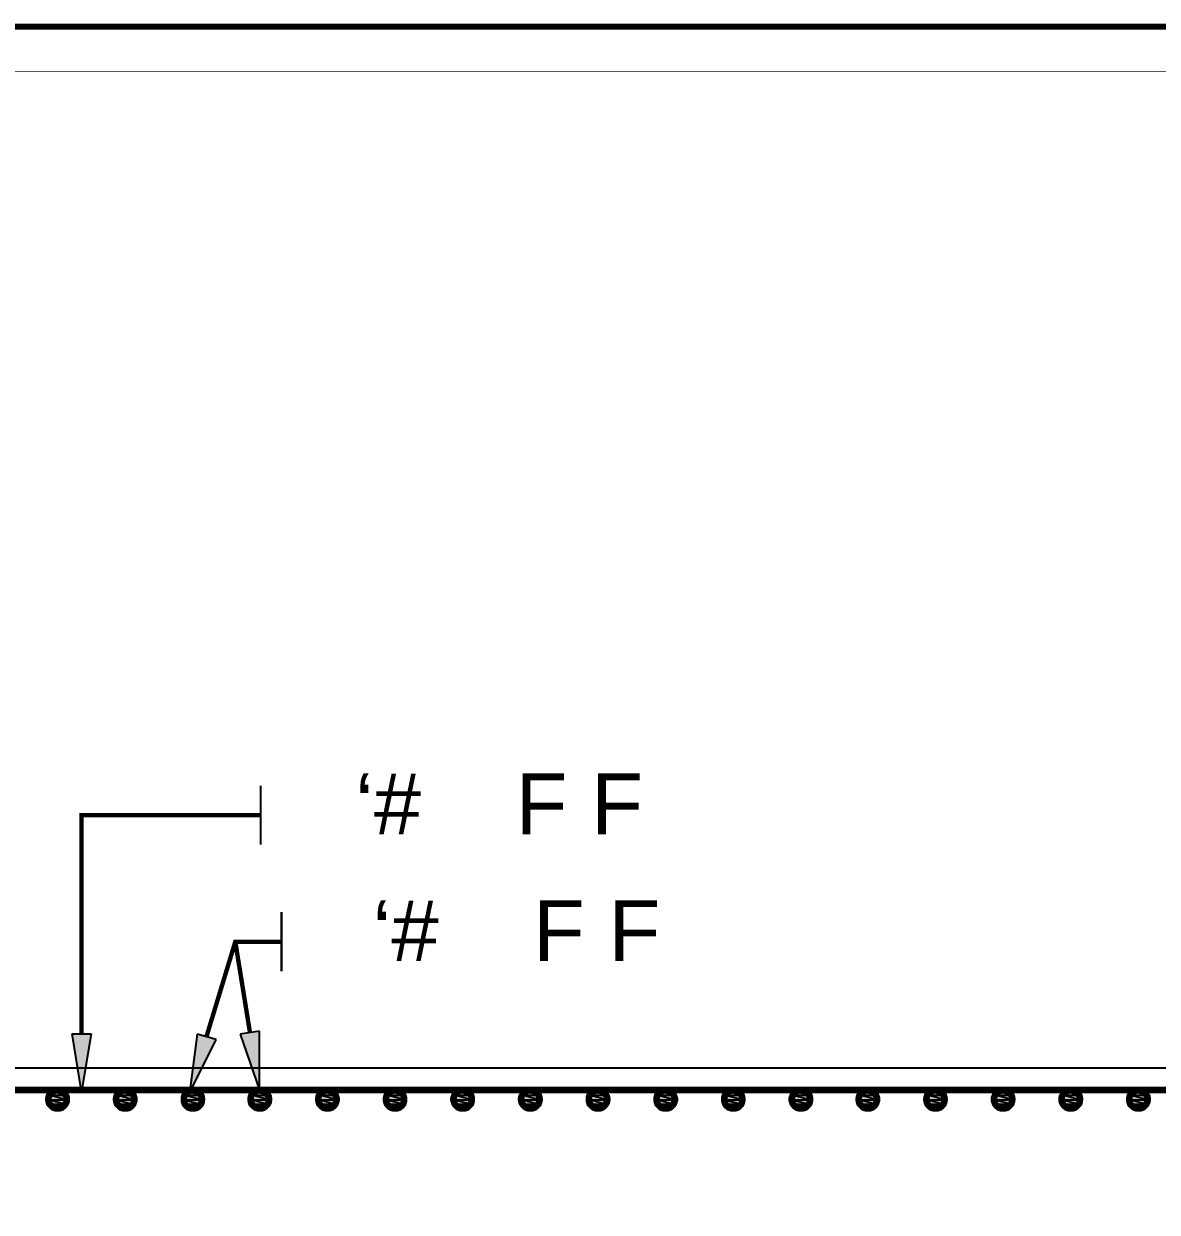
# Model space of a CAD drawing. Header units: millimetres. Extents: x 72 to 769, y 17 to 576.
# Drawn here: x 518.8 to 584.1, y 507.7 to 576.1 of the extents above; entities that cross this region are included whole.
import ezdxf

# ---------------------------------------------------------------- set-up
doc = ezdxf.new("R2010")
doc.units = ezdxf.units.MM
for name, color, linetype in [('H', 7, 'Continuous'), ('P', 7, 'Continuous'), ('T', 7, 'Continuous')]:
    doc.layers.add(name, color=color, linetype=linetype)

msp = doc.modelspace()

# ---------------------------------------------------------------- hatches: boundary and pattern name
at = {"layer": 'H', "linetype": 'Continuous'}
for points in [[(522.146, 514.668), (521.6, 518.019), (522.711, 518.019), (522.146, 514.668)], [(528.373, 514.597), (528.796, 517.984), (529.908, 517.684), (528.373, 514.597)], [(532.395, 514.756), (531.301, 517.984), (532.395, 518.142), (532.395, 514.756)], [(520.241, 514.209), (520.294, 514.456), (521.176, 514.456), (521.264, 514.209), (520.241, 514.209)], [(520.294, 514.456), (520.506, 514.668), (521.018, 514.668), (521.176, 514.456), (520.294, 514.456)], [(520.506, 514.668), (520.753, 514.756), (521.018, 514.668), (520.506, 514.668)], [(524.104, 514.209), (524.193, 514.456), (525.074, 514.456), (525.163, 514.209), (524.104, 514.209)], [(524.193, 514.456), (524.404, 514.668), (524.898, 514.668), (525.074, 514.456), (524.193, 514.456)], [(524.404, 514.668), (524.651, 514.756), (524.898, 514.668), (524.404, 514.668)], [(528.003, 514.209), (528.073, 514.456), (528.973, 514.456), (529.061, 514.209), (528.003, 514.209)], [(528.073, 514.456), (528.249, 514.668), (528.796, 514.668), (528.973, 514.456), (528.073, 514.456)], [(528.249, 514.668), (528.549, 514.756), (528.796, 514.668), (528.249, 514.668)], [(531.883, 514.209), (531.971, 514.456), (532.871, 514.456), (532.941, 514.209), (531.883, 514.209)], [(531.971, 514.456), (532.148, 514.668), (532.694, 514.668), (532.871, 514.456), (531.971, 514.456)], [(532.148, 514.668), (532.395, 514.756), (532.694, 514.668), (532.148, 514.668)], [(535.781, 514.209), (535.869, 514.456), (536.751, 514.456), (536.84, 514.209), (535.781, 514.209)], [(535.869, 514.456), (536.046, 514.668), (536.54, 514.668), (536.751, 514.456), (535.869, 514.456)], [(536.046, 514.668), (536.293, 514.756), (536.54, 514.668), (536.046, 514.668)], [(539.679, 514.209), (539.768, 514.456), (540.65, 514.456), (540.738, 514.209), (539.679, 514.209)], [(539.768, 514.456), (539.926, 514.668), (540.438, 514.668), (540.65, 514.456), (539.768, 514.456)], [(539.926, 514.668), (540.191, 514.756), (540.438, 514.668), (539.926, 514.668)], [(543.578, 514.209), (543.666, 514.456), (544.548, 514.456), (544.583, 514.209), (543.578, 514.209)], [(543.666, 514.456), (543.825, 514.668), (544.336, 514.668), (544.548, 514.456), (543.666, 514.456)], [(543.825, 514.668), (544.089, 514.756), (544.336, 514.668), (543.825, 514.668)], [(547.476, 514.209), (547.511, 514.456), (548.446, 514.456), (548.481, 514.209), (547.476, 514.209)], [(547.511, 514.456), (547.723, 514.668), (548.234, 514.668), (548.446, 514.456), (547.511, 514.456)], [(547.723, 514.668), (547.97, 514.756), (548.234, 514.668), (547.723, 514.668)], [(551.356, 514.209), (551.409, 514.456), (552.344, 514.456), (552.379, 514.209), (551.356, 514.209)], [(551.409, 514.456), (551.621, 514.668), (552.133, 514.668), (552.344, 514.456), (551.409, 514.456)], [(551.621, 514.668), (551.868, 514.756), (552.133, 514.668), (551.621, 514.668)], [(555.255, 514.209), (555.308, 514.456), (556.189, 514.456), (556.278, 514.209), (555.255, 514.209)], [(555.308, 514.456), (555.519, 514.668), (556.013, 514.668), (556.189, 514.456), (555.308, 514.456)], [(555.519, 514.668), (555.766, 514.756), (556.013, 514.668), (555.519, 514.668)], [(559.118, 514.209), (559.188, 514.456), (560.088, 514.456), (560.176, 514.209), (559.118, 514.209)], [(559.188, 514.456), (559.4, 514.668), (559.911, 514.668), (560.088, 514.456), (559.188, 514.456)], [(559.4, 514.668), (559.664, 514.756), (559.911, 514.668), (559.4, 514.668)], [(562.998, 514.209), (563.086, 514.456), (563.986, 514.456), (564.056, 514.209), (562.998, 514.209)], [(563.086, 514.456), (563.263, 514.668), (563.809, 514.668), (563.986, 514.456), (563.086, 514.456)], [(563.263, 514.668), (563.563, 514.756), (563.809, 514.668), (563.263, 514.668)], [(566.896, 514.209), (566.984, 514.456), (567.866, 514.456), (567.955, 514.209), (566.896, 514.209)], [(566.984, 514.456), (567.161, 514.668), (567.708, 514.668), (567.866, 514.456), (566.984, 514.456)], [(567.161, 514.668), (567.408, 514.756), (567.708, 514.668), (567.161, 514.668)], [(570.794, 514.209), (570.883, 514.456), (571.765, 514.456), (571.853, 514.209), (570.794, 514.209)], [(570.883, 514.456), (571.041, 514.668), (571.553, 514.668), (571.765, 514.456), (570.883, 514.456)], [(571.041, 514.668), (571.306, 514.756), (571.553, 514.668), (571.041, 514.668)], [(574.693, 514.209), (574.781, 514.456), (575.663, 514.456), (575.751, 514.209), (574.693, 514.209)], [(574.781, 514.456), (574.94, 514.668), (575.451, 514.668), (575.663, 514.456), (574.781, 514.456)], [(574.94, 514.668), (575.204, 514.756), (575.451, 514.668), (574.94, 514.668)], [(578.591, 514.209), (578.661, 514.456), (579.561, 514.456), (579.596, 514.209), (578.591, 514.209)], [(578.661, 514.456), (578.838, 514.668), (579.349, 514.668), (579.561, 514.456), (578.661, 514.456)], [(578.838, 514.668), (579.085, 514.756), (579.349, 514.668), (578.838, 514.668)], [(582.471, 514.209), (582.524, 514.456), (583.459, 514.456), (583.494, 514.209), (582.471, 514.209)], [(582.524, 514.456), (582.736, 514.668), (583.248, 514.668), (583.459, 514.456), (582.524, 514.456)], [(582.736, 514.668), (582.983, 514.756), (583.248, 514.668), (582.736, 514.668)], [(520.294, 513.962), (520.241, 514.209), (521.264, 514.209), (521.176, 513.962), (520.294, 513.962)], [(520.753, 513.697), (520.506, 513.786), (520.294, 513.962), (521.018, 513.786), (520.753, 513.697)], [(521.018, 513.786), (520.294, 513.962), (521.176, 513.962), (521.018, 513.786)], [(524.193, 513.962), (524.104, 514.209), (525.163, 514.209), (525.074, 513.962), (524.193, 513.962)], [(524.651, 513.697), (524.404, 513.786), (524.193, 513.962), (524.898, 513.786), (524.651, 513.697)], [(524.898, 513.786), (524.193, 513.962), (525.074, 513.962), (524.898, 513.786)], [(528.073, 513.962), (528.003, 514.209), (529.061, 514.209), (528.973, 513.962), (528.073, 513.962)], [(528.549, 513.697), (528.249, 513.786), (528.073, 513.962), (528.796, 513.786), (528.549, 513.697)], [(528.796, 513.786), (528.073, 513.962), (528.973, 513.962), (528.796, 513.786)], [(531.971, 513.962), (531.883, 514.209), (532.941, 514.209), (532.871, 513.962), (531.971, 513.962)], [(532.395, 513.697), (532.148, 513.786), (531.971, 513.962), (532.694, 513.786), (532.395, 513.697)], [(532.694, 513.786), (531.971, 513.962), (532.871, 513.962), (532.694, 513.786)], [(535.869, 513.962), (535.781, 514.209), (536.84, 514.209), (536.751, 513.962), (535.869, 513.962)], [(536.293, 513.697), (536.046, 513.786), (535.869, 513.962), (536.54, 513.786), (536.293, 513.697)], [(536.54, 513.786), (535.869, 513.962), (536.751, 513.962), (536.54, 513.786)], [(539.768, 513.962), (539.679, 514.209), (540.738, 514.209), (540.65, 513.962), (539.768, 513.962)], [(540.191, 513.697), (539.926, 513.786), (539.768, 513.962), (540.438, 513.786), (540.191, 513.697)], [(540.438, 513.786), (539.768, 513.962), (540.65, 513.962), (540.438, 513.786)], [(543.666, 513.962), (543.578, 514.209), (544.583, 514.209), (544.548, 513.962), (543.666, 513.962)], [(544.089, 513.697), (543.825, 513.786), (543.666, 513.962), (544.336, 513.786), (544.089, 513.697)], [(544.336, 513.786), (543.666, 513.962), (544.548, 513.962), (544.336, 513.786)], [(547.511, 513.962), (547.476, 514.209), (548.481, 514.209), (548.446, 513.962), (547.511, 513.962)], [(547.97, 513.697), (547.723, 513.786), (547.511, 513.962), (548.234, 513.786), (547.97, 513.697)], [(548.234, 513.786), (547.511, 513.962), (548.446, 513.962), (548.234, 513.786)], [(551.409, 513.962), (551.356, 514.209), (552.379, 514.209), (552.344, 513.962), (551.409, 513.962)], [(551.868, 513.697), (551.621, 513.786), (551.409, 513.962), (552.133, 513.786), (551.868, 513.697)], [(552.133, 513.786), (551.409, 513.962), (552.344, 513.962), (552.133, 513.786)], [(555.308, 513.962), (555.255, 514.209), (556.278, 514.209), (556.189, 513.962), (555.308, 513.962)], [(555.766, 513.697), (555.519, 513.786), (555.308, 513.962), (556.013, 513.786), (555.766, 513.697)], [(556.013, 513.786), (555.308, 513.962), (556.189, 513.962), (556.013, 513.786)], [(559.188, 513.962), (559.118, 514.209), (560.176, 514.209), (560.088, 513.962), (559.188, 513.962)], [(559.664, 513.697), (559.4, 513.786), (559.188, 513.962), (559.911, 513.786), (559.664, 513.697)], [(559.911, 513.786), (559.188, 513.962), (560.088, 513.962), (559.911, 513.786)], [(563.086, 513.962), (562.998, 514.209), (564.056, 514.209), (563.986, 513.962), (563.086, 513.962)], [(563.563, 513.697), (563.263, 513.786), (563.086, 513.962), (563.809, 513.786), (563.563, 513.697)], [(563.809, 513.786), (563.086, 513.962), (563.986, 513.962), (563.809, 513.786)], [(566.984, 513.962), (566.896, 514.209), (567.955, 514.209), (567.866, 513.962), (566.984, 513.962)], [(567.408, 513.697), (567.161, 513.786), (566.984, 513.962), (567.708, 513.786), (567.408, 513.697)], [(567.708, 513.786), (566.984, 513.962), (567.866, 513.962), (567.708, 513.786)], [(570.883, 513.962), (570.794, 514.209), (571.853, 514.209), (571.765, 513.962), (570.883, 513.962)], [(571.306, 513.697), (571.041, 513.786), (570.883, 513.962), (571.553, 513.786), (571.306, 513.697)], [(571.553, 513.786), (570.883, 513.962), (571.765, 513.962), (571.553, 513.786)], [(574.781, 513.962), (574.693, 514.209), (575.751, 514.209), (575.663, 513.962), (574.781, 513.962)], [(575.204, 513.697), (574.94, 513.786), (574.781, 513.962), (575.451, 513.786), (575.204, 513.697)], [(575.451, 513.786), (574.781, 513.962), (575.663, 513.962), (575.451, 513.786)], [(578.661, 513.962), (578.591, 514.209), (579.596, 514.209), (579.561, 513.962), (578.661, 513.962)], [(579.085, 513.697), (578.838, 513.786), (578.661, 513.962), (579.349, 513.786), (579.085, 513.697)], [(579.349, 513.786), (578.661, 513.962), (579.561, 513.962), (579.349, 513.786)], [(582.524, 513.962), (582.471, 514.209), (583.494, 514.209), (583.459, 513.962), (582.524, 513.962)], [(582.983, 513.697), (582.736, 513.786), (582.524, 513.962), (583.248, 513.786), (582.983, 513.697)], [(583.248, 513.786), (582.524, 513.962), (583.459, 513.962), (583.248, 513.786)]]:
    msp.add_hatch(color=256, dxfattribs=at).paths.add_polyline_path(points)

# ---------------------------------------------------------------- linework, layer by layer
at = {"layer": 'P', "color": 1, "const_width": 0.339}
msp.add_lwpolyline([(72.602, 575.98), (768.015, 575.98), (768.015, 17.639), (72.602, 17.639), (72.602, 575.98)], dxfattribs=at)
at = {"layer": 'P'}
for points, const_width in [([(75.195, 573.405), (765.44, 573.405), (765.44, 20.232), (75.195, 20.232), (75.195, 573.405)], 0.042), ([(532.465, 532.289), (532.465, 528.902)], 0.127), ([(522.146, 518.019), (522.146, 530.595), (532.465, 530.595)], 0.254), ([(533.665, 525.022), (533.665, 521.617)], 0.127), ([(529.343, 517.86), (531.001, 523.311), (533.665, 523.311)], 0.254), ([(531.848, 518.072), (531.001, 523.311)], 0.254), ([(476.127, 516.043), (699.135, 516.043)], 0.127), ([(477.432, 514.773), (697.865, 514.773)], 0.381), ([(520.771, 514.773), (520.612, 514.738), (520.524, 514.703), (520.435, 514.65), (520.365, 514.579), (520.294, 514.491), (520.259, 514.403), (520.241, 514.297), (520.241, 514.191), (520.259, 514.085), (520.294, 513.98), (520.365, 513.909), (520.435, 513.838), (520.524, 513.768), (520.612, 513.733), (520.718, 513.715), (520.823, 513.715), (520.929, 513.733), (521.018, 513.768), (521.106, 513.838), (521.176, 513.909), (521.229, 513.98), (521.282, 514.085), (521.3, 514.191), (521.3, 514.297), (521.282, 514.403), (521.229, 514.491), (521.176, 514.579), (521.106, 514.65), (521.018, 514.703), (520.929, 514.738), (520.823, 514.773)], 0.381), ([(524.669, 514.773), (524.51, 514.738), (524.404, 514.703), (524.334, 514.65), (524.263, 514.579), (524.193, 514.491), (524.157, 514.403), (524.14, 514.297), (524.14, 514.191), (524.157, 514.085), (524.193, 513.98), (524.263, 513.909), (524.334, 513.838), (524.404, 513.768), (524.51, 513.733), (524.616, 513.715), (524.722, 513.715), (524.828, 513.733), (524.916, 513.768), (525.004, 513.838), (525.074, 513.909), (525.127, 513.98), (525.163, 514.085), (525.198, 514.191), (525.198, 514.297), (525.163, 514.403), (525.127, 514.491), (525.074, 514.579), (525.004, 514.65), (524.916, 514.703), (524.828, 514.738), (524.722, 514.773)], 0.381), ([(528.567, 514.773), (528.408, 514.738), (528.302, 514.703), (528.214, 514.65), (528.144, 514.579), (528.091, 514.491), (528.055, 514.403), (528.038, 514.297), (528.038, 514.191), (528.055, 514.085), (528.091, 513.98), (528.144, 513.909), (528.214, 513.838), (528.302, 513.768), (528.408, 513.733), (528.496, 513.715), (528.62, 513.715), (528.708, 513.733), (528.814, 513.768), (528.902, 513.838), (528.973, 513.909), (529.026, 513.98), (529.061, 514.085), (529.078, 514.191), (529.078, 514.297), (529.061, 514.403), (529.026, 514.491), (528.973, 514.579), (528.902, 514.65), (528.814, 514.703), (528.708, 514.738), (528.62, 514.773)], 0.381), ([(532.412, 514.773), (532.253, 514.738), (532.165, 514.703), (532.077, 514.65), (532.007, 514.579), (531.936, 514.491), (531.901, 514.403), (531.883, 514.297), (531.883, 514.191), (531.901, 514.085), (531.936, 513.98), (532.007, 513.909), (532.077, 513.838), (532.165, 513.768), (532.253, 513.733), (532.359, 513.715), (532.465, 513.715), (532.571, 513.733), (532.659, 513.768), (532.747, 513.838), (532.818, 513.909), (532.871, 513.98), (532.924, 514.085), (532.941, 514.191), (532.941, 514.297), (532.924, 514.403), (532.871, 514.491), (532.818, 514.579), (532.747, 514.65), (532.659, 514.703), (532.571, 514.738), (532.465, 514.773)], 0.381), ([(536.31, 514.773), (536.152, 514.738), (536.046, 514.703), (535.975, 514.65), (535.905, 514.579), (535.834, 514.491), (535.799, 514.403), (535.781, 514.297), (535.781, 514.191), (535.799, 514.085), (535.834, 513.98), (535.905, 513.909), (535.975, 513.838), (536.046, 513.768), (536.152, 513.733), (536.258, 513.715), (536.363, 513.715), (536.469, 513.733), (536.557, 513.768), (536.646, 513.838), (536.716, 513.909), (536.769, 513.98), (536.804, 514.085), (536.84, 514.191), (536.84, 514.297), (536.804, 514.403), (536.769, 514.491), (536.716, 514.579), (536.646, 514.65), (536.557, 514.703), (536.469, 514.738), (536.363, 514.773)], 0.381), ([(540.209, 514.773), (540.05, 514.738), (539.944, 514.703), (539.856, 514.65), (539.785, 514.579), (539.732, 514.491), (539.697, 514.403), (539.679, 514.297), (539.679, 514.191), (539.697, 514.085), (539.732, 513.98), (539.785, 513.909), (539.856, 513.838), (539.944, 513.768), (540.05, 513.733), (540.138, 513.715), (540.262, 513.715), (540.35, 513.733), (540.456, 513.768), (540.544, 513.838), (540.614, 513.909), (540.667, 513.98), (540.703, 514.085), (540.72, 514.191), (540.72, 514.297), (540.703, 514.403), (540.667, 514.491), (540.614, 514.579), (540.544, 514.65), (540.456, 514.703), (540.35, 514.738), (540.262, 514.773)], 0.381), ([(544.089, 514.773), (543.93, 514.738), (543.842, 514.703), (543.754, 514.65), (543.683, 514.579), (543.631, 514.491), (543.595, 514.403), (543.56, 514.297), (543.56, 514.191), (543.595, 514.085), (543.631, 513.98), (543.683, 513.909), (543.754, 513.838), (543.842, 513.768), (543.93, 513.733), (544.036, 513.715), (544.142, 513.715), (544.248, 513.733), (544.354, 513.768), (544.424, 513.838), (544.495, 513.909), (544.565, 513.98), (544.601, 514.085), (544.618, 514.191), (544.618, 514.297), (544.601, 514.403), (544.565, 514.491), (544.495, 514.579), (544.424, 514.65), (544.354, 514.703), (544.248, 514.738), (544.142, 514.773)], 0.381), ([(547.987, 514.773), (547.829, 514.738), (547.74, 514.703), (547.652, 514.65), (547.582, 514.579), (547.529, 514.491), (547.476, 514.403), (547.458, 514.297), (547.458, 514.191), (547.476, 514.085), (547.529, 513.98), (547.582, 513.909), (547.652, 513.838), (547.74, 513.768), (547.829, 513.733), (547.934, 513.715), (548.04, 513.715), (548.146, 513.733), (548.234, 513.768), (548.323, 513.838), (548.393, 513.909), (548.464, 513.98), (548.499, 514.085), (548.517, 514.191), (548.517, 514.297), (548.499, 514.403), (548.464, 514.491), (548.393, 514.579), (548.323, 514.65), (548.234, 514.703), (548.146, 514.738), (548.04, 514.773)], 0.381), ([(551.886, 514.773), (551.727, 514.738), (551.639, 514.703), (551.55, 514.65), (551.48, 514.579), (551.409, 514.491), (551.374, 514.403), (551.356, 514.297), (551.356, 514.191), (551.374, 514.085), (551.409, 513.98), (551.48, 513.909), (551.55, 513.838), (551.639, 513.768), (551.727, 513.733), (551.833, 513.715), (551.938, 513.715), (552.044, 513.733), (552.133, 513.768), (552.221, 513.838), (552.291, 513.909), (552.344, 513.98), (552.397, 514.085), (552.415, 514.191), (552.415, 514.297), (552.397, 514.403), (552.344, 514.491), (552.291, 514.579), (552.221, 514.65), (552.133, 514.703), (552.044, 514.738), (551.938, 514.773)], 0.381), ([(555.784, 514.773), (555.625, 514.738), (555.519, 514.703), (555.449, 514.65), (555.378, 514.579), (555.308, 514.491), (555.272, 514.403), (555.255, 514.297), (555.255, 514.191), (555.272, 514.085), (555.308, 513.98), (555.378, 513.909), (555.449, 513.838), (555.519, 513.768), (555.625, 513.733), (555.731, 513.715), (555.837, 513.715), (555.943, 513.733), (556.031, 513.768), (556.119, 513.838), (556.189, 513.909), (556.242, 513.98), (556.278, 514.085), (556.313, 514.191), (556.313, 514.297), (556.278, 514.403), (556.242, 514.491), (556.189, 514.579), (556.119, 514.65), (556.031, 514.703), (555.943, 514.738), (555.837, 514.773)], 0.381), ([(559.682, 514.773), (559.523, 514.738), (559.417, 514.703), (559.329, 514.65), (559.259, 514.579), (559.206, 514.491), (559.17, 514.403), (559.153, 514.297), (559.153, 514.191), (559.17, 514.085), (559.206, 513.98), (559.259, 513.909), (559.329, 513.838), (559.417, 513.768), (559.523, 513.733), (559.611, 513.715), (559.735, 513.715), (559.823, 513.733), (559.929, 513.768), (560.017, 513.838), (560.088, 513.909), (560.141, 513.98), (560.176, 514.085), (560.193, 514.191), (560.193, 514.297), (560.176, 514.403), (560.141, 514.491), (560.088, 514.579), (560.017, 514.65), (559.929, 514.703), (559.823, 514.738), (559.735, 514.773)], 0.381), ([(563.563, 514.773), (563.404, 514.738), (563.316, 514.703), (563.227, 514.65), (563.157, 514.579), (563.104, 514.491), (563.069, 514.403), (563.033, 514.297), (563.033, 514.191), (563.069, 514.085), (563.104, 513.98), (563.157, 513.909), (563.227, 513.838), (563.316, 513.768), (563.404, 513.733), (563.51, 513.715), (563.615, 513.715), (563.721, 513.733), (563.827, 513.768), (563.898, 513.838), (563.968, 513.909), (564.039, 513.98), (564.074, 514.085), (564.092, 514.191), (564.092, 514.297), (564.074, 514.403), (564.039, 514.491), (563.968, 514.579), (563.898, 514.65), (563.827, 514.703), (563.721, 514.738), (563.615, 514.773)], 0.381), ([(567.425, 514.773), (567.267, 514.738), (567.161, 514.703), (567.09, 514.65), (567.02, 514.579), (566.949, 514.491), (566.914, 514.403), (566.896, 514.297), (566.896, 514.191), (566.914, 514.085), (566.949, 513.98), (567.02, 513.909), (567.09, 513.838), (567.161, 513.768), (567.267, 513.733), (567.373, 513.715), (567.478, 513.715), (567.584, 513.733), (567.672, 513.768), (567.761, 513.838), (567.831, 513.909), (567.884, 513.98), (567.919, 514.085), (567.955, 514.191), (567.955, 514.297), (567.919, 514.403), (567.884, 514.491), (567.831, 514.579), (567.761, 514.65), (567.672, 514.703), (567.584, 514.738), (567.478, 514.773)], 0.381), ([(571.324, 514.773), (571.165, 514.738), (571.059, 514.703), (570.971, 514.65), (570.9, 514.579), (570.847, 514.491), (570.812, 514.403), (570.794, 514.297), (570.794, 514.191), (570.812, 514.085), (570.847, 513.98), (570.9, 513.909), (570.971, 513.838), (571.059, 513.768), (571.165, 513.733), (571.253, 513.715), (571.377, 513.715), (571.465, 513.733), (571.571, 513.768), (571.659, 513.838), (571.729, 513.909), (571.782, 513.98), (571.818, 514.085), (571.835, 514.191), (571.835, 514.297), (571.818, 514.403), (571.782, 514.491), (571.729, 514.579), (571.659, 514.65), (571.571, 514.703), (571.465, 514.738), (571.377, 514.773)], 0.381), ([(575.204, 514.773), (575.045, 514.738), (574.957, 514.703), (574.869, 514.65), (574.798, 514.579), (574.746, 514.491), (574.71, 514.403), (574.675, 514.297), (574.675, 514.191), (574.71, 514.085), (574.746, 513.98), (574.798, 513.909), (574.869, 513.838), (574.957, 513.768), (575.045, 513.733), (575.151, 513.715), (575.257, 513.715), (575.363, 513.733), (575.469, 513.768), (575.539, 513.838), (575.61, 513.909), (575.68, 513.98), (575.716, 514.085), (575.733, 514.191), (575.733, 514.297), (575.716, 514.403), (575.68, 514.491), (575.61, 514.579), (575.539, 514.65), (575.469, 514.703), (575.363, 514.738), (575.257, 514.773)], 0.381), ([(579.102, 514.773), (578.944, 514.738), (578.855, 514.703), (578.767, 514.65), (578.697, 514.579), (578.644, 514.491), (578.591, 514.403), (578.573, 514.297), (578.573, 514.191), (578.591, 514.085), (578.644, 513.98), (578.697, 513.909), (578.767, 513.838), (578.855, 513.768), (578.944, 513.733), (579.049, 513.715), (579.155, 513.715), (579.261, 513.733), (579.349, 513.768), (579.438, 513.838), (579.508, 513.909), (579.579, 513.98), (579.614, 514.085), (579.632, 514.191), (579.632, 514.297), (579.614, 514.403), (579.579, 514.491), (579.508, 514.579), (579.438, 514.65), (579.349, 514.703), (579.261, 514.738), (579.155, 514.773)], 0.381), ([(583.001, 514.773), (582.842, 514.738), (582.754, 514.703), (582.665, 514.65), (582.595, 514.579), (582.524, 514.491), (582.489, 514.403), (582.471, 514.297), (582.471, 514.191), (582.489, 514.085), (582.524, 513.98), (582.595, 513.909), (582.665, 513.838), (582.754, 513.768), (582.842, 513.733), (582.948, 513.715), (583.053, 513.715), (583.159, 513.733), (583.248, 513.768), (583.336, 513.838), (583.406, 513.909), (583.459, 513.98), (583.512, 514.085), (583.53, 514.191), (583.53, 514.297), (583.512, 514.403), (583.459, 514.491), (583.406, 514.579), (583.336, 514.65), (583.248, 514.703), (583.159, 514.738), (583.053, 514.773)], 0.381)]:
    msp.add_lwpolyline(points, dxfattribs=dict(at, const_width=const_width))
for points in [[(522.146, 514.685), (521.6, 518.019)], [(521.6, 518.019), (522.693, 518.019)], [(522.693, 518.019), (522.146, 514.685)], [(528.796, 517.984), (528.373, 514.597)], [(529.89, 517.684), (528.796, 517.984)], [(532.395, 518.16), (531.283, 517.984)], [(531.283, 517.984), (532.395, 514.773)], [(532.395, 514.773), (532.395, 518.16)], [(528.373, 514.597), (529.89, 517.684)], [(520.277, 514.473), (520.241, 514.209)], [(520.488, 514.685), (520.277, 514.473)], [(520.277, 514.473), (521.176, 514.473)], [(521.264, 514.209), (520.277, 514.473)], [(521.264, 514.209), (520.277, 514.473)], [(520.277, 514.473), (521.176, 514.473)], [(520.753, 514.773), (520.488, 514.685)], [(520.488, 514.685), (521, 514.685)], [(521.176, 514.473), (520.488, 514.685)], [(521.176, 514.473), (520.488, 514.685)], [(520.488, 514.685), (521, 514.685)], [(521, 514.685), (520.753, 514.773)], [(521, 514.685), (521.176, 514.473)], [(521.176, 514.473), (521.264, 514.209)], [(524.175, 514.473), (524.087, 514.209)], [(524.387, 514.685), (524.175, 514.473)], [(524.175, 514.473), (525.057, 514.473)], [(525.145, 514.209), (524.175, 514.473)], [(525.145, 514.209), (524.175, 514.473)], [(524.175, 514.473), (525.057, 514.473)], [(524.651, 514.773), (524.387, 514.685)], [(524.387, 514.685), (524.898, 514.685)], [(525.057, 514.473), (524.387, 514.685)], [(525.057, 514.473), (524.387, 514.685)], [(524.387, 514.685), (524.898, 514.685)], [(524.898, 514.685), (524.651, 514.773)], [(524.898, 514.685), (525.057, 514.473)], [(525.057, 514.473), (525.145, 514.209)], [(528.073, 514.473), (527.985, 514.209)], [(528.232, 514.685), (528.073, 514.473)], [(528.073, 514.473), (528.955, 514.473)], [(529.043, 514.209), (528.073, 514.473)], [(529.043, 514.209), (528.073, 514.473)], [(528.073, 514.473), (528.955, 514.473)], [(528.532, 514.773), (528.232, 514.685)], [(528.232, 514.685), (528.796, 514.685)], [(528.955, 514.473), (528.232, 514.685)], [(528.955, 514.473), (528.232, 514.685)], [(528.232, 514.685), (528.796, 514.685)], [(528.796, 514.685), (528.532, 514.773)], [(528.796, 514.685), (528.955, 514.473)], [(528.955, 514.473), (529.043, 514.209)], [(531.971, 514.473), (531.883, 514.209)], [(532.13, 514.685), (531.971, 514.473)], [(531.971, 514.473), (532.853, 514.473)], [(532.941, 514.209), (531.971, 514.473)], [(532.941, 514.209), (531.971, 514.473)], [(531.971, 514.473), (532.853, 514.473)], [(532.395, 514.773), (532.13, 514.685)], [(532.13, 514.685), (532.694, 514.685)], [(532.853, 514.473), (532.13, 514.685)], [(532.853, 514.473), (532.13, 514.685)], [(532.13, 514.685), (532.694, 514.685)], [(532.694, 514.685), (532.395, 514.773)], [(532.694, 514.685), (532.853, 514.473)], [(532.853, 514.473), (532.941, 514.209)], [(535.869, 514.473), (535.781, 514.209)], [(536.028, 514.685), (535.869, 514.473)], [(535.869, 514.473), (536.751, 514.473)], [(536.84, 514.209), (535.869, 514.473)], [(536.84, 514.209), (535.869, 514.473)], [(535.869, 514.473), (536.751, 514.473)], [(536.293, 514.773), (536.028, 514.685)], [(536.028, 514.685), (536.54, 514.685)], [(536.751, 514.473), (536.028, 514.685)], [(536.751, 514.473), (536.028, 514.685)], [(536.028, 514.685), (536.54, 514.685)], [(536.54, 514.685), (536.293, 514.773)], [(536.54, 514.685), (536.751, 514.473)], [(536.751, 514.473), (536.84, 514.209)], [(539.75, 514.473), (539.679, 514.209)], [(539.926, 514.685), (539.75, 514.473)], [(539.75, 514.473), (540.65, 514.473)], [(540.738, 514.209), (539.75, 514.473)], [(540.738, 514.209), (539.75, 514.473)], [(539.75, 514.473), (540.65, 514.473)], [(540.173, 514.773), (539.926, 514.685)], [(539.926, 514.685), (540.438, 514.685)], [(540.65, 514.473), (539.926, 514.685)], [(540.65, 514.473), (539.926, 514.685)], [(539.926, 514.685), (540.438, 514.685)], [(540.438, 514.685), (540.173, 514.773)], [(540.438, 514.685), (540.65, 514.473)], [(540.65, 514.473), (540.738, 514.209)], [(543.648, 514.473), (543.56, 514.209)], [(543.825, 514.685), (543.648, 514.473)], [(543.648, 514.473), (544.548, 514.473)], [(544.583, 514.209), (543.648, 514.473)], [(544.583, 514.209), (543.648, 514.473)], [(543.648, 514.473), (544.548, 514.473)], [(544.072, 514.773), (543.825, 514.685)], [(543.825, 514.685), (544.336, 514.685)], [(544.548, 514.473), (543.825, 514.685)], [(544.548, 514.473), (543.825, 514.685)], [(543.825, 514.685), (544.336, 514.685)], [(544.336, 514.685), (544.072, 514.773)], [(544.336, 514.685), (544.548, 514.473)], [(544.548, 514.473), (544.583, 514.209)], [(547.511, 514.473), (547.458, 514.209)], [(547.723, 514.685), (547.511, 514.473)], [(547.511, 514.473), (548.428, 514.473)], [(548.481, 514.209), (547.511, 514.473)], [(548.481, 514.209), (547.511, 514.473)], [(547.511, 514.473), (548.428, 514.473)], [(547.97, 514.773), (547.723, 514.685)], [(547.723, 514.685), (548.217, 514.685)], [(548.428, 514.473), (547.723, 514.685)], [(548.428, 514.473), (547.723, 514.685)], [(547.723, 514.685), (548.217, 514.685)], [(548.217, 514.685), (547.97, 514.773)], [(548.217, 514.685), (548.428, 514.473)], [(548.428, 514.473), (548.481, 514.209)], [(551.392, 514.473), (551.356, 514.209)], [(551.603, 514.685), (551.392, 514.473)], [(551.392, 514.473), (552.327, 514.473)], [(552.379, 514.209), (551.392, 514.473)], [(552.379, 514.209), (551.392, 514.473)], [(551.392, 514.473), (552.327, 514.473)], [(551.868, 514.773), (551.603, 514.685)], [(551.603, 514.685), (552.115, 514.685)], [(552.327, 514.473), (551.603, 514.685)], [(552.327, 514.473), (551.603, 514.685)], [(551.603, 514.685), (552.115, 514.685)], [(552.115, 514.685), (551.868, 514.773)], [(552.115, 514.685), (552.327, 514.473)], [(552.327, 514.473), (552.379, 514.209)], [(555.29, 514.473), (555.255, 514.209)], [(555.502, 514.685), (555.29, 514.473)], [(555.29, 514.473), (556.189, 514.473)], [(556.26, 514.209), (555.29, 514.473)], [(556.26, 514.209), (555.29, 514.473)], [(555.29, 514.473), (556.189, 514.473)], [(555.748, 514.773), (555.502, 514.685)], [(555.502, 514.685), (556.013, 514.685)], [(556.189, 514.473), (555.502, 514.685)], [(556.189, 514.473), (555.502, 514.685)], [(555.502, 514.685), (556.013, 514.685)], [(556.013, 514.685), (555.748, 514.773)], [(556.013, 514.685), (556.189, 514.473)], [(556.189, 514.473), (556.26, 514.209)], [(559.188, 514.473), (559.1, 514.209)], [(559.4, 514.685), (559.188, 514.473)], [(559.188, 514.473), (560.07, 514.473)], [(560.158, 514.209), (559.188, 514.473)], [(560.158, 514.209), (559.188, 514.473)], [(559.188, 514.473), (560.07, 514.473)], [(559.647, 514.773), (559.4, 514.685)], [(559.4, 514.685), (559.911, 514.685)], [(560.07, 514.473), (559.4, 514.685)], [(560.07, 514.473), (559.4, 514.685)], [(559.4, 514.685), (559.911, 514.685)], [(559.911, 514.685), (559.647, 514.773)], [(559.911, 514.685), (560.07, 514.473)], [(560.07, 514.473), (560.158, 514.209)], [(563.086, 514.473), (562.998, 514.209)], [(563.245, 514.685), (563.086, 514.473)], [(563.086, 514.473), (563.968, 514.473)], [(564.056, 514.209), (563.086, 514.473)], [(564.056, 514.209), (563.086, 514.473)], [(563.086, 514.473), (563.968, 514.473)], [(563.545, 514.773), (563.245, 514.685)], [(563.245, 514.685), (563.809, 514.685)], [(563.968, 514.473), (563.245, 514.685)], [(563.968, 514.473), (563.245, 514.685)], [(563.245, 514.685), (563.809, 514.685)], [(563.809, 514.685), (563.545, 514.773)], [(563.809, 514.685), (563.968, 514.473)], [(563.968, 514.473), (564.056, 514.209)], [(566.984, 514.473), (566.896, 514.209)], [(567.143, 514.685), (566.984, 514.473)], [(566.984, 514.473), (567.866, 514.473)], [(567.955, 514.209), (566.984, 514.473)], [(567.955, 514.209), (566.984, 514.473)], [(566.984, 514.473), (567.866, 514.473)], [(567.39, 514.773), (567.143, 514.685)], [(567.143, 514.685), (567.69, 514.685)], [(567.866, 514.473), (567.143, 514.685)], [(567.866, 514.473), (567.143, 514.685)], [(567.143, 514.685), (567.69, 514.685)], [(567.69, 514.685), (567.39, 514.773)], [(567.69, 514.685), (567.866, 514.473)], [(567.866, 514.473), (567.955, 514.209)], [(570.865, 514.473), (570.794, 514.209)], [(571.041, 514.685), (570.865, 514.473)], [(570.865, 514.473), (571.765, 514.473)], [(571.853, 514.209), (570.865, 514.473)], [(571.853, 514.209), (570.865, 514.473)], [(570.865, 514.473), (571.765, 514.473)], [(571.288, 514.773), (571.041, 514.685)], [(571.041, 514.685), (571.553, 514.685)], [(571.765, 514.473), (571.041, 514.685)], [(571.765, 514.473), (571.041, 514.685)], [(571.041, 514.685), (571.553, 514.685)], [(571.553, 514.685), (571.288, 514.773)], [(571.553, 514.685), (571.765, 514.473)], [(571.765, 514.473), (571.853, 514.209)], [(574.763, 514.473), (574.675, 514.209)], [(574.94, 514.685), (574.763, 514.473)], [(574.763, 514.473), (575.663, 514.473)], [(575.733, 514.209), (574.763, 514.473)], [(575.733, 514.209), (574.763, 514.473)], [(574.763, 514.473), (575.663, 514.473)], [(575.187, 514.773), (574.94, 514.685)], [(574.94, 514.685), (575.451, 514.685)], [(575.663, 514.473), (574.94, 514.685)], [(575.663, 514.473), (574.94, 514.685)], [(574.94, 514.685), (575.451, 514.685)], [(575.451, 514.685), (575.187, 514.773)], [(575.451, 514.685), (575.663, 514.473)], [(575.663, 514.473), (575.733, 514.209)], [(578.661, 514.473), (578.573, 514.209)], [(578.838, 514.685), (578.661, 514.473)], [(578.661, 514.473), (579.543, 514.473)], [(579.596, 514.209), (578.661, 514.473)], [(579.596, 514.209), (578.661, 514.473)], [(578.661, 514.473), (579.543, 514.473)], [(579.085, 514.773), (578.838, 514.685)], [(578.838, 514.685), (579.332, 514.685)], [(579.543, 514.473), (578.838, 514.685)], [(579.543, 514.473), (578.838, 514.685)], [(578.838, 514.685), (579.332, 514.685)], [(579.332, 514.685), (579.085, 514.773)], [(579.332, 514.685), (579.543, 514.473)], [(579.543, 514.473), (579.596, 514.209)], [(582.507, 514.473), (582.471, 514.209)], [(582.718, 514.685), (582.507, 514.473)], [(582.507, 514.473), (583.442, 514.473)], [(583.494, 514.209), (582.507, 514.473)], [(583.494, 514.209), (582.507, 514.473)], [(582.507, 514.473), (583.442, 514.473)], [(582.983, 514.773), (582.718, 514.685)], [(582.718, 514.685), (583.23, 514.685)], [(583.442, 514.473), (582.718, 514.685)], [(583.442, 514.473), (582.718, 514.685)], [(582.718, 514.685), (583.23, 514.685)], [(583.23, 514.685), (582.983, 514.773)], [(583.23, 514.685), (583.442, 514.473)], [(583.442, 514.473), (583.494, 514.209)], [(520.241, 514.209), (521.264, 514.209)], [(521.176, 513.962), (520.241, 514.209)], [(520.241, 514.209), (520.277, 513.962)], [(521.176, 513.962), (520.241, 514.209)], [(520.241, 514.209), (521.264, 514.209)], [(520.277, 513.962), (521.176, 513.962)], [(520.277, 513.962), (520.488, 513.786)], [(521, 513.786), (520.277, 513.962)], [(520.277, 513.962), (521.176, 513.962)], [(521, 513.786), (520.277, 513.962)], [(520.488, 513.786), (521, 513.786)], [(520.488, 513.786), (521, 513.786)], [(520.753, 513.715), (520.488, 513.786)], [(521, 513.786), (520.753, 513.715)], [(521.176, 513.962), (521, 513.786)], [(521.264, 514.209), (521.176, 513.962)], [(524.087, 514.209), (525.145, 514.209)], [(525.057, 513.962), (524.087, 514.209)], [(524.087, 514.209), (524.175, 513.962)], [(525.057, 513.962), (524.087, 514.209)], [(524.087, 514.209), (525.145, 514.209)], [(524.175, 513.962), (525.057, 513.962)], [(524.175, 513.962), (524.387, 513.786)], [(524.898, 513.786), (524.175, 513.962)], [(524.175, 513.962), (525.057, 513.962)], [(524.898, 513.786), (524.175, 513.962)], [(524.387, 513.786), (524.898, 513.786)], [(524.387, 513.786), (524.898, 513.786)], [(524.651, 513.715), (524.387, 513.786)], [(524.898, 513.786), (524.651, 513.715)], [(525.057, 513.962), (524.898, 513.786)], [(525.145, 514.209), (525.057, 513.962)], [(527.985, 514.209), (529.043, 514.209)], [(528.955, 513.962), (527.985, 514.209)], [(527.985, 514.209), (528.073, 513.962)], [(528.955, 513.962), (527.985, 514.209)], [(527.985, 514.209), (529.043, 514.209)], [(528.073, 513.962), (528.955, 513.962)], [(528.073, 513.962), (528.232, 513.786)], [(528.796, 513.786), (528.073, 513.962)], [(528.073, 513.962), (528.955, 513.962)], [(528.796, 513.786), (528.073, 513.962)], [(528.232, 513.786), (528.796, 513.786)], [(528.232, 513.786), (528.796, 513.786)], [(528.532, 513.715), (528.232, 513.786)], [(528.796, 513.786), (528.532, 513.715)], [(528.955, 513.962), (528.796, 513.786)], [(529.043, 514.209), (528.955, 513.962)], [(531.883, 514.209), (532.941, 514.209)], [(532.853, 513.962), (531.883, 514.209)], [(531.883, 514.209), (531.971, 513.962)], [(532.853, 513.962), (531.883, 514.209)], [(531.883, 514.209), (532.941, 514.209)], [(531.971, 513.962), (532.853, 513.962)], [(531.971, 513.962), (532.13, 513.786)], [(532.694, 513.786), (531.971, 513.962)], [(531.971, 513.962), (532.853, 513.962)], [(532.694, 513.786), (531.971, 513.962)], [(532.13, 513.786), (532.694, 513.786)], [(532.13, 513.786), (532.694, 513.786)], [(532.395, 513.715), (532.13, 513.786)], [(532.694, 513.786), (532.395, 513.715)], [(532.853, 513.962), (532.694, 513.786)], [(532.941, 514.209), (532.853, 513.962)], [(535.781, 514.209), (536.84, 514.209)], [(536.751, 513.962), (535.781, 514.209)], [(535.781, 514.209), (535.869, 513.962)], [(536.751, 513.962), (535.781, 514.209)], [(535.781, 514.209), (536.84, 514.209)], [(535.869, 513.962), (536.751, 513.962)], [(535.869, 513.962), (536.028, 513.786)], [(536.54, 513.786), (535.869, 513.962)], [(535.869, 513.962), (536.751, 513.962)], [(536.54, 513.786), (535.869, 513.962)], [(536.028, 513.786), (536.54, 513.786)], [(536.028, 513.786), (536.54, 513.786)], [(536.293, 513.715), (536.028, 513.786)], [(536.54, 513.786), (536.293, 513.715)], [(536.751, 513.962), (536.54, 513.786)], [(536.84, 514.209), (536.751, 513.962)], [(539.679, 514.209), (540.738, 514.209)], [(540.65, 513.962), (539.679, 514.209)], [(539.679, 514.209), (539.75, 513.962)], [(540.65, 513.962), (539.679, 514.209)], [(539.679, 514.209), (540.738, 514.209)], [(539.75, 513.962), (540.65, 513.962)], [(539.75, 513.962), (539.926, 513.786)], [(540.438, 513.786), (539.75, 513.962)], [(539.75, 513.962), (540.65, 513.962)], [(540.438, 513.786), (539.75, 513.962)], [(539.926, 513.786), (540.438, 513.786)], [(539.926, 513.786), (540.438, 513.786)], [(540.173, 513.715), (539.926, 513.786)], [(540.438, 513.786), (540.173, 513.715)], [(540.65, 513.962), (540.438, 513.786)], [(540.738, 514.209), (540.65, 513.962)], [(543.56, 514.209), (544.583, 514.209)], [(544.548, 513.962), (543.56, 514.209)], [(543.56, 514.209), (543.648, 513.962)], [(544.548, 513.962), (543.56, 514.209)], [(543.56, 514.209), (544.583, 514.209)], [(543.648, 513.962), (544.548, 513.962)], [(543.648, 513.962), (543.825, 513.786)], [(544.336, 513.786), (543.648, 513.962)], [(543.648, 513.962), (544.548, 513.962)], [(544.336, 513.786), (543.648, 513.962)], [(543.825, 513.786), (544.336, 513.786)], [(543.825, 513.786), (544.336, 513.786)], [(544.072, 513.715), (543.825, 513.786)], [(544.336, 513.786), (544.072, 513.715)], [(544.548, 513.962), (544.336, 513.786)], [(544.583, 514.209), (544.548, 513.962)], [(547.458, 514.209), (548.481, 514.209)], [(548.428, 513.962), (547.458, 514.209)], [(547.458, 514.209), (547.511, 513.962)], [(548.428, 513.962), (547.458, 514.209)], [(547.458, 514.209), (548.481, 514.209)], [(547.511, 513.962), (548.428, 513.962)], [(547.511, 513.962), (547.723, 513.786)], [(548.217, 513.786), (547.511, 513.962)], [(547.511, 513.962), (548.428, 513.962)], [(548.217, 513.786), (547.511, 513.962)], [(547.723, 513.786), (548.217, 513.786)], [(547.723, 513.786), (548.217, 513.786)], [(547.97, 513.715), (547.723, 513.786)], [(548.217, 513.786), (547.97, 513.715)], [(548.428, 513.962), (548.217, 513.786)], [(548.481, 514.209), (548.428, 513.962)], [(551.356, 514.209), (552.379, 514.209)], [(552.327, 513.962), (551.356, 514.209)], [(551.356, 514.209), (551.392, 513.962)], [(552.327, 513.962), (551.356, 514.209)], [(551.356, 514.209), (552.379, 514.209)], [(551.392, 513.962), (552.327, 513.962)], [(551.392, 513.962), (551.603, 513.786)], [(552.115, 513.786), (551.392, 513.962)], [(551.392, 513.962), (552.327, 513.962)], [(552.115, 513.786), (551.392, 513.962)], [(551.603, 513.786), (552.115, 513.786)], [(551.603, 513.786), (552.115, 513.786)], [(551.868, 513.715), (551.603, 513.786)], [(552.115, 513.786), (551.868, 513.715)], [(552.327, 513.962), (552.115, 513.786)], [(552.379, 514.209), (552.327, 513.962)], [(555.255, 514.209), (556.26, 514.209)], [(556.189, 513.962), (555.255, 514.209)], [(555.255, 514.209), (555.29, 513.962)], [(556.189, 513.962), (555.255, 514.209)], [(555.255, 514.209), (556.26, 514.209)], [(555.29, 513.962), (556.189, 513.962)], [(555.29, 513.962), (555.502, 513.786)], [(556.013, 513.786), (555.29, 513.962)], [(555.29, 513.962), (556.189, 513.962)], [(556.013, 513.786), (555.29, 513.962)], [(555.502, 513.786), (556.013, 513.786)], [(555.502, 513.786), (556.013, 513.786)], [(555.748, 513.715), (555.502, 513.786)], [(556.013, 513.786), (555.748, 513.715)], [(556.189, 513.962), (556.013, 513.786)], [(556.26, 514.209), (556.189, 513.962)], [(559.1, 514.209), (560.158, 514.209)], [(560.07, 513.962), (559.1, 514.209)], [(559.1, 514.209), (559.188, 513.962)], [(560.07, 513.962), (559.1, 514.209)], [(559.1, 514.209), (560.158, 514.209)], [(559.188, 513.962), (560.07, 513.962)], [(559.188, 513.962), (559.4, 513.786)], [(559.911, 513.786), (559.188, 513.962)], [(559.188, 513.962), (560.07, 513.962)], [(559.911, 513.786), (559.188, 513.962)], [(559.4, 513.786), (559.911, 513.786)], [(559.4, 513.786), (559.911, 513.786)], [(559.647, 513.715), (559.4, 513.786)], [(559.911, 513.786), (559.647, 513.715)], [(560.07, 513.962), (559.911, 513.786)], [(560.158, 514.209), (560.07, 513.962)], [(562.998, 514.209), (564.056, 514.209)], [(563.968, 513.962), (562.998, 514.209)], [(562.998, 514.209), (563.086, 513.962)], [(563.968, 513.962), (562.998, 514.209)], [(562.998, 514.209), (564.056, 514.209)], [(563.086, 513.962), (563.968, 513.962)], [(563.086, 513.962), (563.245, 513.786)], [(563.809, 513.786), (563.086, 513.962)], [(563.086, 513.962), (563.968, 513.962)], [(563.809, 513.786), (563.086, 513.962)], [(563.245, 513.786), (563.809, 513.786)], [(563.245, 513.786), (563.809, 513.786)], [(563.545, 513.715), (563.245, 513.786)], [(563.809, 513.786), (563.545, 513.715)], [(563.968, 513.962), (563.809, 513.786)], [(564.056, 514.209), (563.968, 513.962)], [(566.896, 514.209), (567.955, 514.209)], [(567.866, 513.962), (566.896, 514.209)], [(566.896, 514.209), (566.984, 513.962)], [(567.866, 513.962), (566.896, 514.209)], [(566.896, 514.209), (567.955, 514.209)], [(566.984, 513.962), (567.866, 513.962)], [(566.984, 513.962), (567.143, 513.786)], [(567.69, 513.786), (566.984, 513.962)], [(566.984, 513.962), (567.866, 513.962)], [(567.69, 513.786), (566.984, 513.962)], [(567.143, 513.786), (567.69, 513.786)], [(567.143, 513.786), (567.69, 513.786)], [(567.39, 513.715), (567.143, 513.786)], [(567.69, 513.786), (567.39, 513.715)], [(567.866, 513.962), (567.69, 513.786)], [(567.955, 514.209), (567.866, 513.962)], [(570.794, 514.209), (571.853, 514.209)], [(571.765, 513.962), (570.794, 514.209)], [(570.794, 514.209), (570.865, 513.962)], [(571.765, 513.962), (570.794, 514.209)], [(570.794, 514.209), (571.853, 514.209)], [(570.865, 513.962), (571.765, 513.962)], [(570.865, 513.962), (571.041, 513.786)], [(571.553, 513.786), (570.865, 513.962)], [(570.865, 513.962), (571.765, 513.962)], [(571.553, 513.786), (570.865, 513.962)], [(571.041, 513.786), (571.553, 513.786)], [(571.041, 513.786), (571.553, 513.786)], [(571.288, 513.715), (571.041, 513.786)], [(571.553, 513.786), (571.288, 513.715)], [(571.765, 513.962), (571.553, 513.786)], [(571.853, 514.209), (571.765, 513.962)], [(574.675, 514.209), (575.733, 514.209)], [(575.663, 513.962), (574.675, 514.209)], [(574.675, 514.209), (574.763, 513.962)], [(575.663, 513.962), (574.675, 514.209)], [(574.675, 514.209), (575.733, 514.209)], [(574.763, 513.962), (575.663, 513.962)], [(574.763, 513.962), (574.94, 513.786)], [(575.451, 513.786), (574.763, 513.962)], [(574.763, 513.962), (575.663, 513.962)], [(575.451, 513.786), (574.763, 513.962)], [(574.94, 513.786), (575.451, 513.786)], [(574.94, 513.786), (575.451, 513.786)], [(575.187, 513.715), (574.94, 513.786)], [(575.451, 513.786), (575.187, 513.715)], [(575.663, 513.962), (575.451, 513.786)], [(575.733, 514.209), (575.663, 513.962)], [(578.573, 514.209), (579.596, 514.209)], [(579.543, 513.962), (578.573, 514.209)], [(578.573, 514.209), (578.661, 513.962)], [(579.543, 513.962), (578.573, 514.209)], [(578.573, 514.209), (579.596, 514.209)], [(578.661, 513.962), (579.543, 513.962)], [(578.661, 513.962), (578.838, 513.786)], [(579.332, 513.786), (578.661, 513.962)], [(578.661, 513.962), (579.543, 513.962)], [(579.332, 513.786), (578.661, 513.962)], [(578.838, 513.786), (579.332, 513.786)], [(578.838, 513.786), (579.332, 513.786)], [(579.085, 513.715), (578.838, 513.786)], [(579.332, 513.786), (579.085, 513.715)], [(579.543, 513.962), (579.332, 513.786)], [(579.596, 514.209), (579.543, 513.962)], [(582.471, 514.209), (583.494, 514.209)], [(583.442, 513.962), (582.471, 514.209)], [(582.471, 514.209), (582.507, 513.962)], [(583.442, 513.962), (582.471, 514.209)], [(582.471, 514.209), (583.494, 514.209)], [(582.507, 513.962), (583.442, 513.962)], [(582.507, 513.962), (582.718, 513.786)], [(583.23, 513.786), (582.507, 513.962)], [(582.507, 513.962), (583.442, 513.962)], [(583.23, 513.786), (582.507, 513.962)], [(582.718, 513.786), (583.23, 513.786)], [(582.718, 513.786), (583.23, 513.786)], [(582.983, 513.715), (582.718, 513.786)], [(583.23, 513.786), (582.983, 513.715)], [(583.442, 513.962), (583.23, 513.786)], [(583.494, 514.209), (583.442, 513.962)]]:
    msp.add_lwpolyline(points, dxfattribs=at)

# ---------------------------------------------------------------- texts
at = {"layer": 'T', "char_height": 3.5, "attachment_point": 7}
for insert in [(537.9, 529.5), (538.9, 522.2)]:
    msp.add_mtext('{\\fArial|b0|i0|c0|p18;‘#    F F}', dxfattribs=dict(at, insert=insert))

doc.saveas('drawing.dxf')
